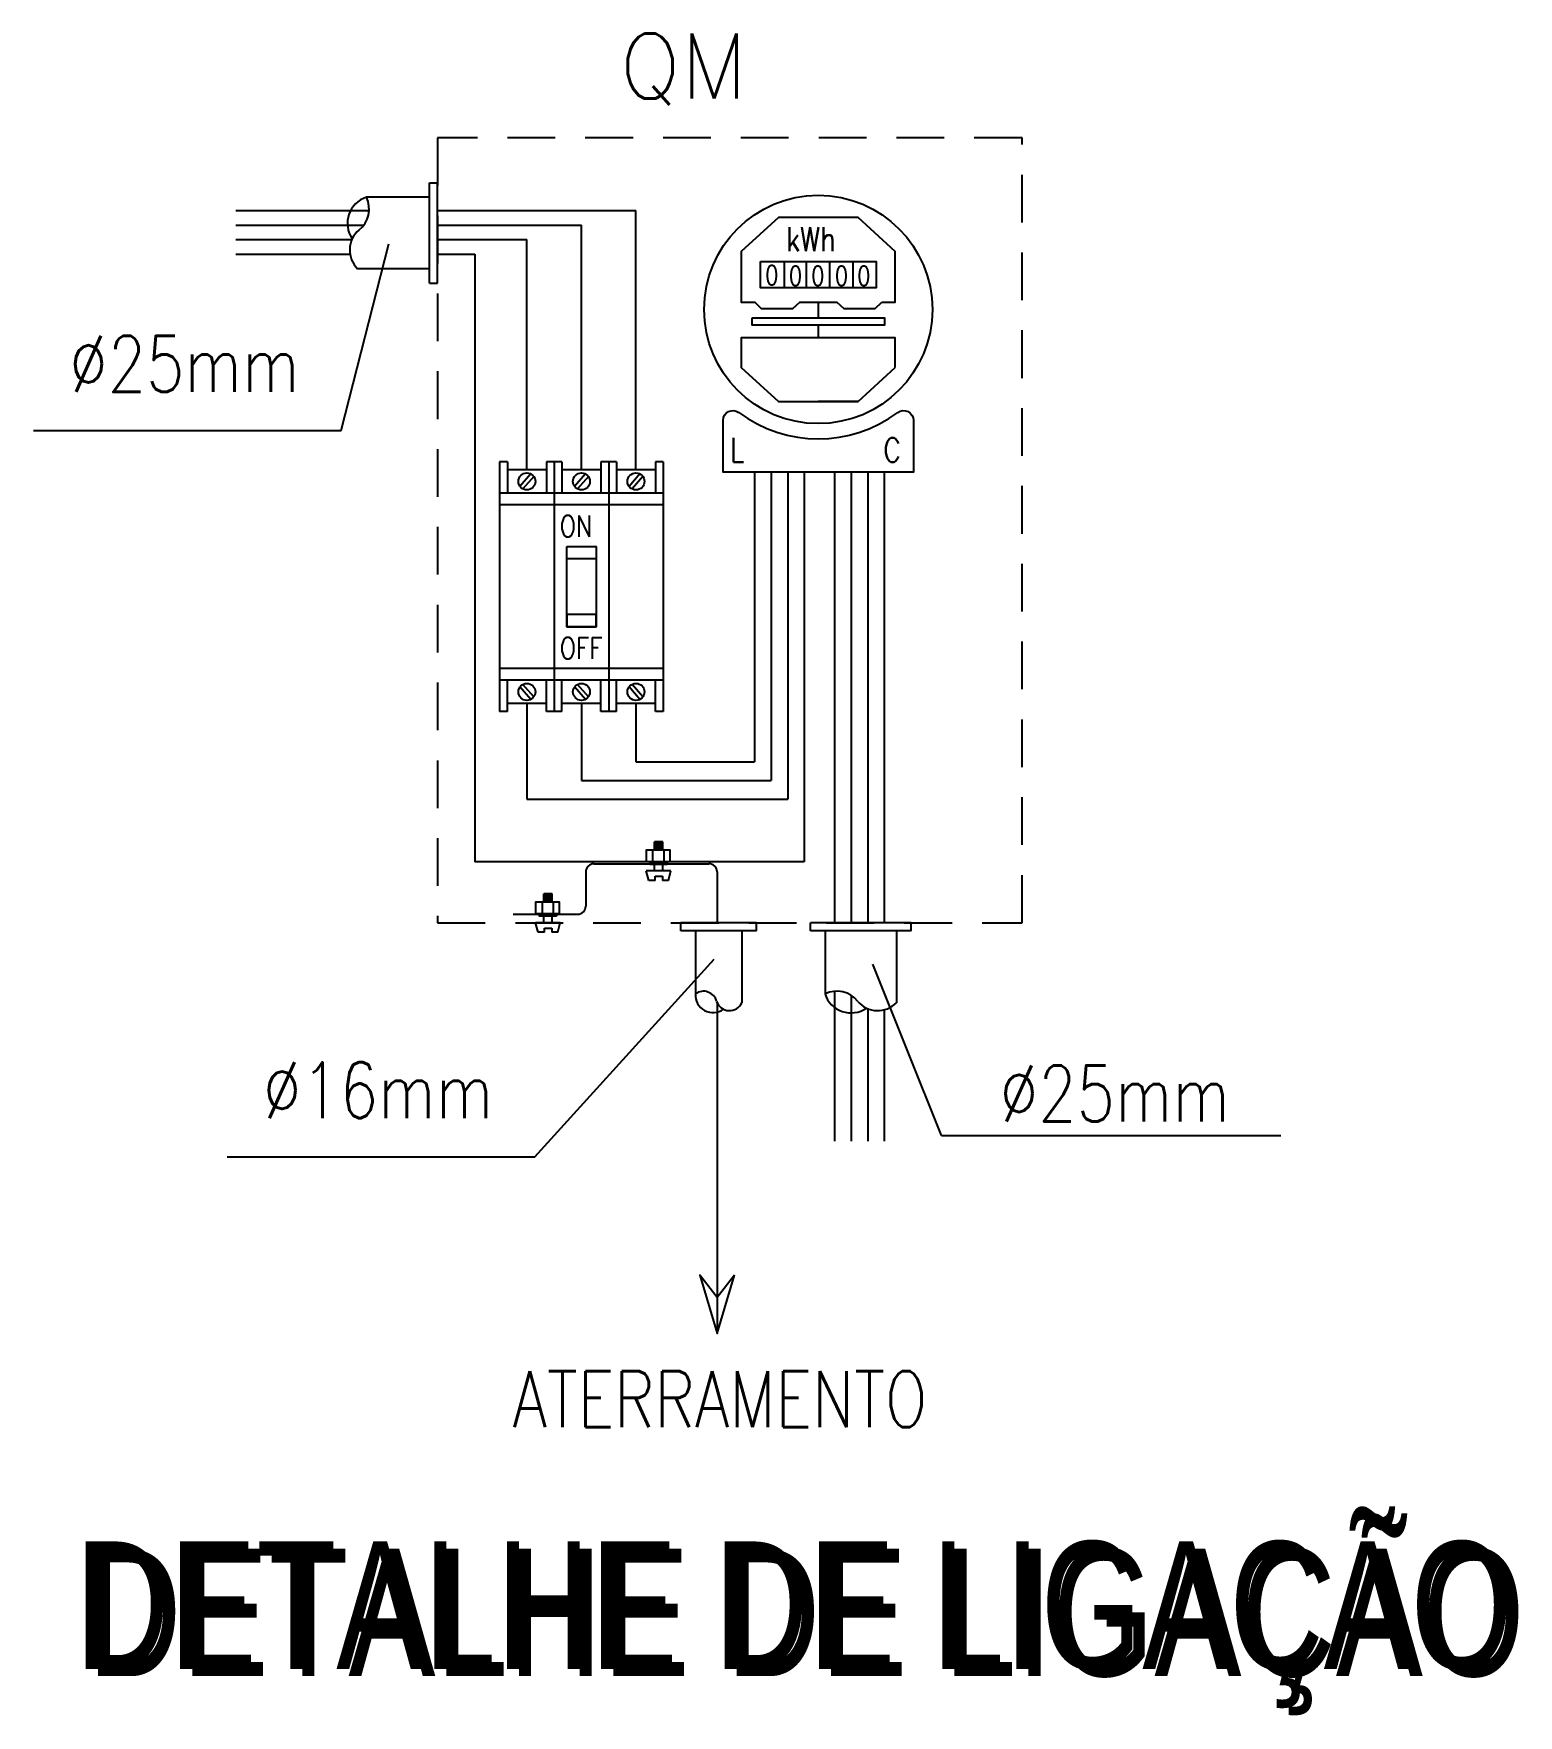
# Model space of a CAD drawing. Header units: millimetres. Extents: x 11.23 to 16.17, y 97.57 to 103.16.
import ezdxf

# ---------------------------------------------------------------- set-up
doc = ezdxf.new("R2010")
doc.units = ezdxf.units.MM
doc.header["$LTSCALE"] = 0.05
doc.header["$MEASUREMENT"] = 0
doc.linetypes.add('HIDDEN2', pattern=[4.7625, 3.175, -1.5875])
for name, color, linetype in [('015', 6, 'Continuous'), ('018', 4, 'Continuous'), ('021', 1, 'Continuous'), ('03', 3, 'Continuous'), ('05', 5, 'Continuous')]:
    doc.layers.add(name, color=color, linetype=linetype)
doc.styles.add('COTAS', font='swisscl.ttf', dxfattribs={"height": 0.15})
doc.styles.get("Standard").update_dxf_attribs({"font": 'romans.shx'})

# ---------------------------------------------------------------- blocks, each defined once
blk = doc.blocks.new('set')
at = {"layer": '018'}
blk.add_lwpolyline([(-0.1801, 0.0535), (-0.1112, 0), (-0.1801, -0.0535), (0, 0)], close=True, dxfattribs=at)

msp = doc.modelspace()

# ---------------------------------------------------------------- linework, layer by layer
at = {"layer": '015'}
for p, q in [((12.5444, 102.6197), (12.3348, 102.6197)), ((12.5444, 102.668), (12.5714, 102.668)), ((12.5444, 102.3337), (12.5444, 102.668)), ((12.5714, 102.3337), (12.5714, 102.668)), ((12.5444, 102.3821), (12.3054, 102.3821)), ((12.5444, 102.3337), (12.5714, 102.3337)), ((12.8037, 101.7398), (12.7778, 101.7398)), ((12.7778, 101.7398), (12.7778, 100.9104)), ((12.8037, 101.7398), (12.8037, 101.6361)), ((12.9593, 101.7398), (12.9333, 101.7398)), ((12.9333, 101.7398), (12.9333, 101.6361)), ((12.9593, 101.7398), (12.9593, 100.9104)), ((12.9852, 101.7398), (12.9593, 101.7398)), ((12.9593, 101.7398), (12.9593, 100.9104)), ((12.9852, 101.7398), (12.9852, 101.6361)), ((13.1407, 101.7398), (13.1148, 101.7398)), ((13.1148, 101.7398), (13.1148, 101.6361)), ((13.1407, 101.7398), (13.1407, 100.9104)), ((13.1666, 101.7398), (13.1407, 101.7398)), ((13.1407, 101.7398), (13.1407, 100.9104)), ((13.1666, 101.7398), (13.1666, 101.6361)), ((13.3221, 101.7398), (13.2962, 101.7398)), ((13.2962, 101.7398), (13.2962, 101.6361)), ((13.3221, 101.7398), (13.3221, 100.9104)), ((12.9333, 101.7139), (12.8037, 101.7139)), ((12.8817, 101.7001), (12.8456, 101.6584)), ((12.8915, 101.6916), (12.8554, 101.65)), ((13.1148, 101.7139), (12.9852, 101.7139)), ((13.0631, 101.7001), (13.0271, 101.6584)), ((13.0729, 101.6916), (13.0368, 101.65)), ((13.2962, 101.7139), (13.1666, 101.7139)), ((13.2445, 101.7001), (13.2085, 101.6584)), ((13.2543, 101.6916), (13.2183, 101.65)), ((12.9593, 101.6361), (12.7778, 101.6361)), ((13.1407, 101.6361), (12.9593, 101.6361)), ((13.3221, 101.6361), (13.1407, 101.6361)), ((12.9593, 101.5973), (12.7778, 101.5973)), ((13.1407, 101.5973), (12.9593, 101.5973)), ((13.3221, 101.5973), (13.1407, 101.5973)), ((12.9593, 101.0529), (12.7778, 101.0529)), ((13.1407, 101.0529), (12.9593, 101.0529)), ((13.3221, 101.0529), (13.1407, 101.0529)), ((12.9593, 101.0141), (12.7778, 101.0141)), ((12.8037, 100.9104), (12.8037, 101.0141)), ((12.8915, 100.9586), (12.8554, 101.0002)), ((12.9333, 100.9104), (12.9333, 101.0141)), ((13.1407, 101.0141), (12.9593, 101.0141)), ((12.9852, 100.9104), (12.9852, 101.0141)), ((13.0729, 100.9586), (13.0368, 101.0002)), ((13.1148, 100.9104), (13.1148, 101.0141)), ((13.3221, 101.0141), (13.1407, 101.0141)), ((13.1666, 100.9104), (13.1666, 101.0141)), ((13.2543, 100.9586), (13.2183, 101.0002)), ((13.2962, 100.9104), (13.2962, 101.0141)), ((12.8817, 100.9501), (12.8456, 100.9917)), ((13.0631, 100.9501), (13.0271, 100.9917)), ((13.2445, 100.9501), (13.2085, 100.9917)), ((12.8037, 100.9104), (12.7778, 100.9104)), ((12.9333, 100.9363), (12.8037, 100.9363)), ((12.9593, 100.9104), (12.9333, 100.9104)), ((12.9852, 100.9104), (12.9593, 100.9104)), ((13.1148, 100.9363), (12.9852, 100.9363)), ((13.1407, 100.9104), (13.1148, 100.9104)), ((13.1666, 100.9104), (13.1407, 100.9104)), ((13.2962, 100.9363), (13.1666, 100.9363)), ((13.3221, 100.9104), (13.2962, 100.9104)), ((13.2867, 100.4501), (13.2867, 100.4099)), ((13.3209, 100.4763), (13.2927, 100.4763)), ((13.2927, 100.4501), (13.2927, 100.4763)), ((13.3209, 100.471), (13.2927, 100.471)), ((13.3209, 100.464), (13.2927, 100.464)), ((13.3209, 100.4581), (13.2927, 100.4581)), ((13.3209, 100.4533), (13.2927, 100.4533)), ((13.3209, 100.4501), (13.3209, 100.4763)), ((13.3236, 100.4501), (13.3236, 100.4099)), ((13.2927, 100.4082), (13.2927, 100.4099)), ((13.2927, 100.3799), (13.2927, 100.4015)), ((13.3209, 100.4082), (13.3209, 100.4099)), ((13.3209, 100.3799), (13.3209, 100.4015)), ((13.2744, 100.3481), (13.2652, 100.3799)), ((13.3473, 100.3799), (13.2652, 100.3799)), ((13.2951, 100.3481), (13.2744, 100.3481)), ((13.2951, 100.3481), (13.2744, 100.3481)), ((13.2951, 100.3481), (13.2951, 100.3622)), ((13.2951, 100.3622), (13.3191, 100.3622)), ((13.3191, 100.3622), (13.3191, 100.3481)), ((13.3397, 100.3481), (13.3191, 100.3481)), ((13.3397, 100.3481), (13.3191, 100.3481)), ((13.3397, 100.3481), (13.3473, 100.3799)), ((12.9188, 100.2775), (12.9188, 100.2374)), ((12.9529, 100.3038), (12.9248, 100.3038)), ((12.9248, 100.2775), (12.9248, 100.3038)), ((12.9529, 100.2984), (12.9248, 100.2984)), ((12.9529, 100.2915), (12.9248, 100.2915)), ((12.9529, 100.2856), (12.9248, 100.2856)), ((12.9529, 100.2808), (12.9248, 100.2808)), ((12.9529, 100.2775), (12.9529, 100.3038)), ((12.9557, 100.2775), (12.9557, 100.2374)), ((12.9248, 100.2357), (12.9248, 100.2374)), ((12.9248, 100.2074), (12.9248, 100.229)), ((12.9529, 100.2357), (12.9529, 100.2374)), ((12.9529, 100.2074), (12.9529, 100.229)), ((12.9065, 100.1756), (12.8973, 100.2074)), ((12.9793, 100.2074), (12.8973, 100.2074)), ((12.9271, 100.1756), (12.9065, 100.1756)), ((12.9271, 100.1756), (12.9065, 100.1756)), ((12.9271, 100.1756), (12.9271, 100.1896)), ((12.9271, 100.1896), (12.9511, 100.1896)), ((12.9511, 100.1896), (12.9511, 100.1756)), ((12.9718, 100.1756), (12.9511, 100.1756)), ((12.9718, 100.1756), (12.9511, 100.1756)), ((12.9718, 100.1756), (12.9793, 100.2074)), ((13.6319, 100.2074), (13.3805, 100.2074)), ((13.3805, 100.1804), (13.3805, 100.2074)), ((13.6319, 100.1804), (13.3805, 100.1804)), ((13.4289, 100.1804), (13.4289, 99.9707)), ((13.5835, 100.1804), (13.5835, 99.9413)), ((13.6319, 100.1804), (13.6319, 100.2074)), ((14.1462, 100.2074), (13.8118, 100.2074)), ((13.8118, 100.1804), (13.8118, 100.2074)), ((14.1462, 100.1804), (13.8118, 100.1804)), ((13.8602, 100.1804), (13.8602, 99.9707)), ((14.0978, 100.1804), (14.0978, 99.9413)), ((14.1462, 100.1804), (14.1462, 100.2074))]:
    msp.add_line(p, q, dxfattribs=at)
for points in [[(13.2664, 100.4099), (13.2664, 100.4501), (13.344, 100.4501), (13.344, 100.4099)], [(12.8984, 100.2374), (12.8984, 100.2775), (12.976, 100.2775), (12.976, 100.2374)]]:
    msp.add_lwpolyline(points, close=True, dxfattribs=at)
for points in [[(13.3348, 100.4015), (13.2784, 100.4015), (13.2784, 100.4082), (13.3348, 100.4082), (13.3348, 100.4015)], [(12.9668, 100.229), (12.9104, 100.229), (12.9104, 100.2357), (12.9668, 100.2357), (12.9668, 100.229)]]:
    msp.add_lwpolyline(points, dxfattribs=at)
for centre in [(12.8685, 101.675), (13.05, 101.675), (13.2314, 101.675), (12.8685, 100.9752), (13.05, 100.9752), (13.2314, 100.9752)]:
    msp.add_circle(centre, 0.0283, dxfattribs=at)
for centre, radius, start, end in [((12.3617, 102.5337), 0.0901, 107.4307, 214.8767), ((12.2554, 102.5805), 0.0885, 308.0094, 26.2657), ((12.3663, 102.4444), 0.0871, 130.3711, 225.6046), ((13.4881, 99.9676), 0.0592, 176.9701, 305.9155), ((13.4558, 99.9344), 0.0452, 14.7074, 126.4795), ((13.5424, 99.9605), 0.0453, 198.8376, 334.9994), ((13.8994, 99.8914), 0.0885, 38.0094, 116.2657), ((13.9461, 99.9977), 0.0901, 197.4307, 304.8767), ((14.0355, 100.0023), 0.0871, 220.3711, 315.6046)]:
    msp.add_arc(centre, radius, start, end, dxfattribs=at)
at = {"layer": '021'}
for p, q in [((12.2513, 101.8447), (12.4096, 102.4651)), ((13.7243, 102.4061), (13.7243, 102.3187)), ((13.7977, 102.4061), (13.7977, 102.3187)), ((13.8753, 102.4061), (13.8753, 102.3187)), ((13.9528, 102.4061), (13.9528, 102.3187)), ((13.9701, 101.9412), (13.8377, 101.9412)), ((11.2279, 101.8447), (12.2513, 101.8447)), ((12.8954, 99.4295), (13.4912, 100.0859)), ((14.2473, 99.4998), (14.0192, 100.0702)), ((14.2473, 99.4998), (15.3758, 99.4998)), ((11.872, 99.4295), (12.8954, 99.4295))]:
    msp.add_line(p, q, dxfattribs=at)
at = {"layer": '021', "linetype": 'HIDDEN2'}
msp.add_lwpolyline([(12.5714, 100.2074), (14.5154, 100.2074), (14.5154, 102.8174), (12.5714, 102.8174)], close=True, dxfattribs=at)
at = {"layer": '021'}
for points in [[(14.0486, 102.2709), (14.0938, 102.2709), (14.0938, 102.4396), (13.9701, 102.5523), (13.8377, 102.5523), (13.7052, 102.5523), (13.5816, 102.4396), (13.5816, 102.2709), (13.6267, 102.2709), (13.6481, 102.2495), (13.7528, 102.2495), (13.7764, 102.2709), (13.8377, 102.2709), (13.8989, 102.2709), (13.9226, 102.2495), (14.0272, 102.2495)], [(13.645, 102.4061), (14.0303, 102.4061), (14.0303, 102.3187), (13.645, 102.3187)], [(13.6179, 102.2194), (14.0575, 102.2194), (14.0575, 102.1944), (13.6179, 102.1944)], [(14.0938, 102.0539), (14.0938, 102.1527), (13.5816, 102.1527), (13.5816, 102.0539), (13.7052, 101.9412), (13.8377, 101.9412), (13.9701, 101.9412)], [(13.0012, 101.4583), (13.0988, 101.4583), (13.0988, 101.1919), (13.0012, 101.1919)], [(13.0012, 101.4583), (13.0988, 101.4583), (13.0988, 101.4178), (13.0012, 101.4178)]]:
    msp.add_lwpolyline(points, close=True, dxfattribs=at)
msp.add_lwpolyline([(13.573, 101.9042, 0.330168), (14.1024, 101.9042, -0.616064), (14.154, 101.8781), (14.154, 101.8781), (14.154, 101.7059), (13.5213, 101.7059), (13.5213, 101.8781, -0.616065)], format="xyb", close=True, dxfattribs=at)
msp.add_circle((13.8377, 102.2468), 0.3797, dxfattribs=at)
at = {"layer": '05'}
for p, q in [((11.9004, 102.5759), (12.3438, 102.5759)), ((12.5714, 102.5759), (13.2314, 102.5759)), ((13.2314, 101.7139), (13.2314, 102.5759)), ((11.9004, 102.5276), (12.3263, 102.5276)), ((12.5714, 102.5276), (13.05, 102.5276)), ((13.05, 101.7139), (13.05, 102.5276)), ((11.9004, 102.4792), (12.2864, 102.4792)), ((12.5714, 102.4792), (12.8685, 102.4792)), ((12.8685, 101.7139), (12.8685, 102.4792)), ((11.9004, 102.4308), (12.2803, 102.4308)), ((12.5714, 102.4308), (12.6952, 102.4308)), ((12.6952, 102.4308), (12.6952, 100.4099)), ((13.8377, 102.2709), (13.8377, 102.2194)), ((13.8377, 102.1944), (13.8377, 102.1527)), ((13.6255, 101.7059), (13.6255, 100.7428)), ((13.6808, 101.7059), (13.6808, 100.6806)), ((13.7361, 101.7059), (13.7361, 100.6187)), ((13.7913, 101.7059), (13.7913, 100.4099)), ((13.8915, 101.7059), (13.8915, 100.2074)), ((13.9468, 101.7059), (13.9468, 100.2074)), ((14.0021, 101.7059), (14.0021, 100.2074)), ((14.0574, 101.7059), (14.0574, 100.2074)), ((12.8685, 100.9363), (12.8685, 100.6187)), ((13.05, 100.9363), (13.05, 100.6806)), ((13.2314, 100.9363), (13.2314, 100.7428)), ((13.2314, 100.7428), (13.6255, 100.7428)), ((13.05, 100.6806), (13.6808, 100.6806)), ((12.8685, 100.6187), (13.7361, 100.6187)), ((13.7913, 100.4099), (12.6952, 100.4099)), ((13.0915, 100.4036), (13.4742, 100.4036)), ((13.0645, 100.3766), (13.0645, 100.2627)), ((13.5012, 100.3766), (13.5012, 100.2074)), ((12.8233, 100.2357), (13.0373, 100.2357)), ((13.5012, 99.9415), (13.5012, 98.8413)), ((13.8915, 99.9795), (13.8915, 99.481)), ((13.9468, 99.9661), (13.9468, 99.481)), ((14.0021, 99.9218), (14.0021, 99.481)), ((14.0574, 99.918), (14.0574, 99.481))]:
    msp.add_line(p, q, dxfattribs=at)
msp.add_lwpolyline([(13.0012, 101.1919), (13.0988, 101.1919), (13.0988, 101.2324), (13.0012, 101.2324)], close=True, dxfattribs=at)
for centre, start, end in [((13.0915, 100.3766), 90, 180), ((13.4742, 100.3766), 0, 90), ((13.0375, 100.2627), 269.6682, 0)]:
    msp.add_arc(centre, 0.027, start, end, dxfattribs=at)

# ---------------------------------------------------------------- block references
at = {"layer": '05', "xscale": 1.07999999999999, "yscale": 1.07999999999999, "zscale": 1.08, "rotation": 270}
msp.add_blockref('set', (13.5012, 98.8413), dxfattribs=at)

# ---------------------------------------------------------------- texts
at = {"layer": '015', "style": 'COTAS'}
msp.add_text('DETALHE DE LIGAÇÃO', height=0.423946, dxfattribs=at).set_placement((11.4059, 97.7023))
at = {"layer": '021', "width": 0.8}
for s, height, p in [('kWh', 0.08048, (13.7306, 102.4402)), ('0', 0.0644, (13.6611, 102.3285)), ('0', 0.0644, (13.7394, 102.3265)), ('0', 0.0644, (13.8138, 102.3265)), ('0', 0.0644, (13.8929, 102.3265)), ('0', 0.0644, (13.9667, 102.3265)), ('Ø25mm', 0.1863, (11.3465, 101.9725)), ('L', 0.0805, (13.5448, 101.7392)), ('C', 0.0805, (14.0544, 101.7392)), ('ON', 0.07154, (12.9778, 101.4903)), ('OFF', 0.07154, (12.9778, 101.0847)), ('Ø16mm', 0.1863, (11.9906, 99.5573)), ('Ø25mm', 0.1863, (14.4415, 99.5469)), ('ATERRAMENTO', 0.1863, (12.8205, 98.5301))]:
    msp.add_text(s, height=height, dxfattribs=at).set_placement(p)
at = {"layer": '03'}
msp.add_text('QM', height=0.216, dxfattribs=at).set_placement((13.1764, 102.948))
at = {"layer": '03', "style": 'COTAS'}
msp.add_text('DETALHE DE LIGAÇÃO', height=0.423946, dxfattribs=at).set_placement((11.3657, 97.7261))

doc.saveas('drawing.dxf')
